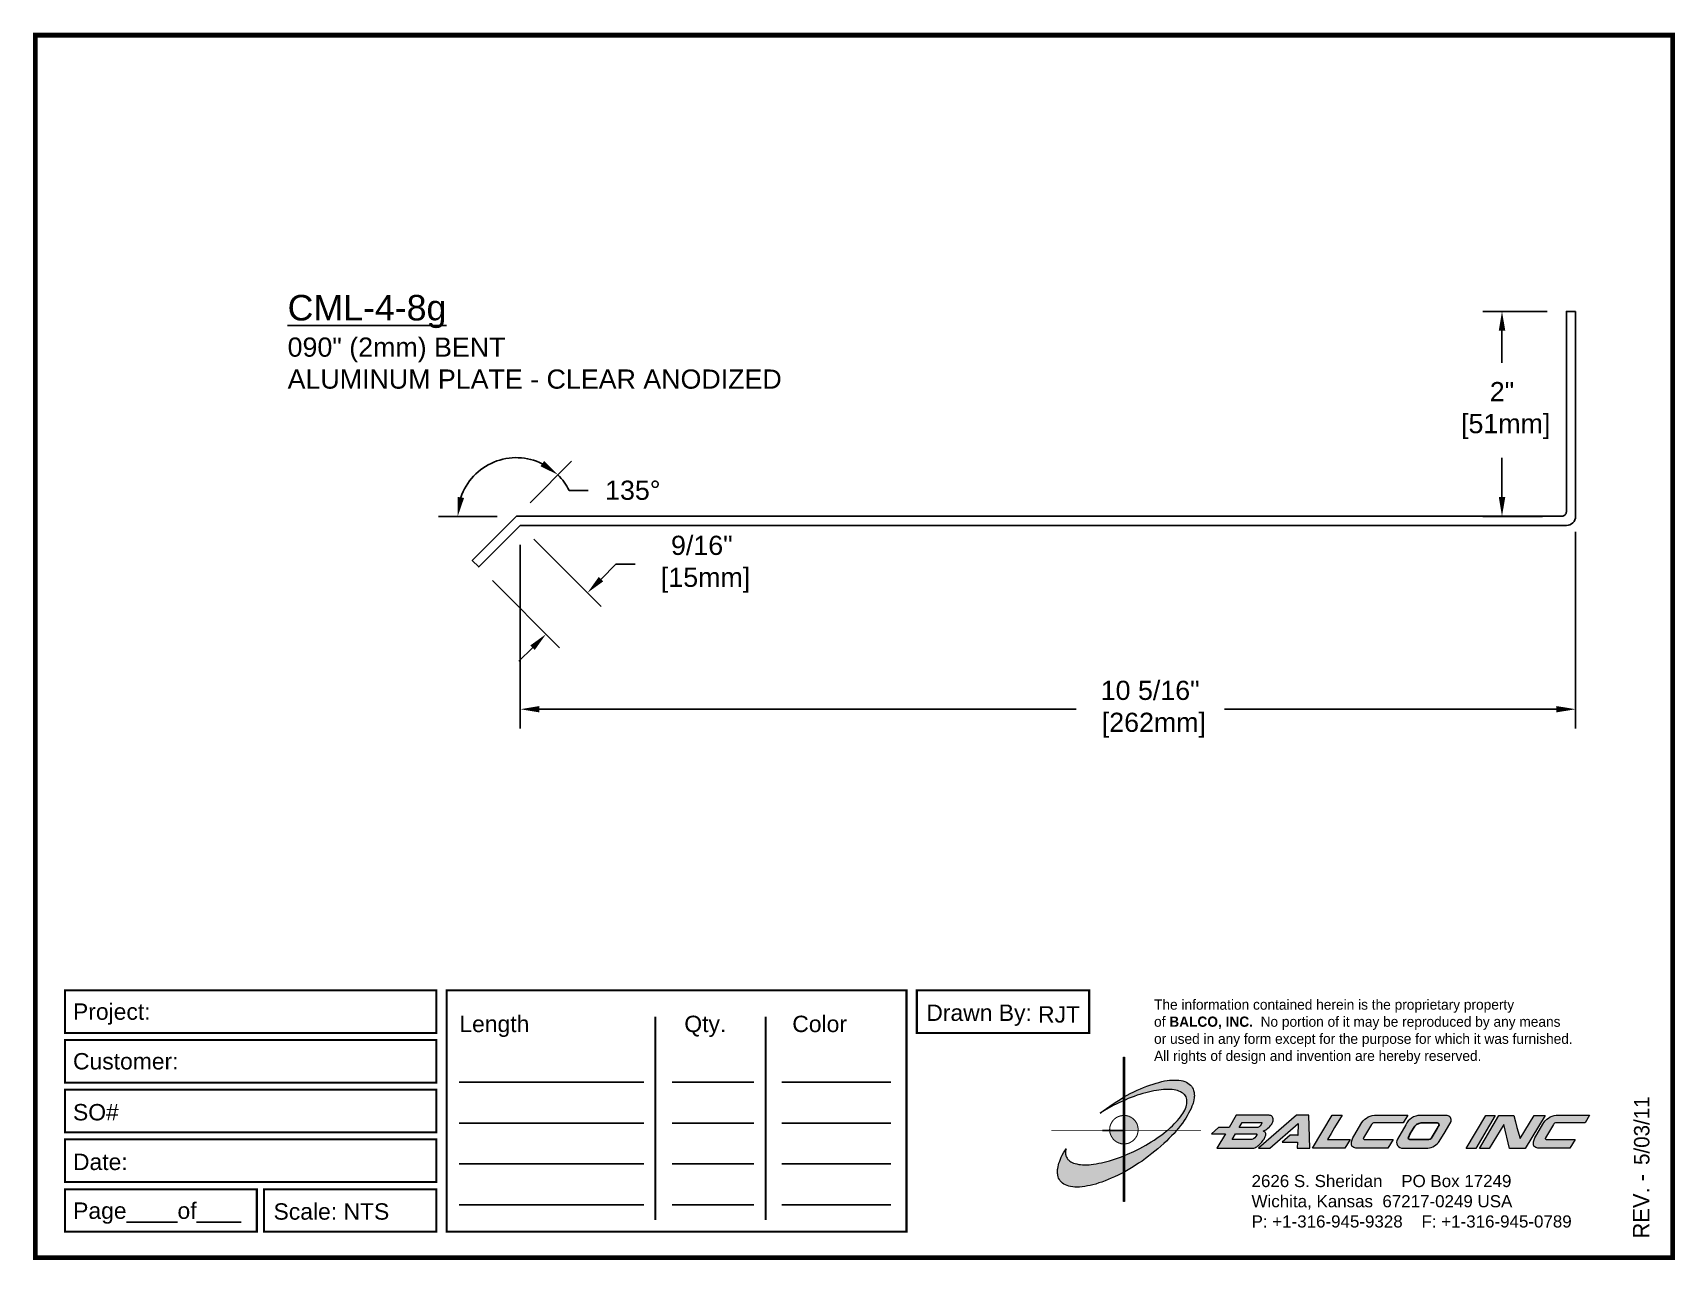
# Paper-space layout 'Breakout' of a CAD drawing. Header units: inches. Extents: x 0 to 10, y 0 to 7.5.
# The model-space entities are those that its viewports show. They can reach past a viewport. Long polylines and large blocks are cut down to what shows.
import ezdxf

# ---------------------------------------------------------------- set-up
doc = ezdxf.new("R2010")
doc.units = ezdxf.units.IN
doc.header["$MEASUREMENT"] = 0
for name, color, linetype in [('Border', 7, 'Continuous'), ('Dimensions', 3, 'Continuous'), ('Metals', 7, 'Continuous'), ('TEXT', 2, 'Continuous')]:
    doc.layers.add(name, color=color, linetype=linetype)
doc.styles.add('ARIAL', font='arial.ttf')
doc.styles.add('Copyright', font='ERASDEMI.TTF')
doc.dimstyles.new('Arial', dxfattribs={"dimtxt": 0.1875, "dimasz": 0.1875, "dimexe": 0.1875, "dimexo": 0.1875, "dimgap": 0.1875, "dimtad": 0, "dimtih": 1, "dimtoh": 1, "dimdec": 4, "dimzin": 3, "dimdsep": 46, "dimlunit": 4, "dimtxsty": 'ARIAL', "dimcen": 0.1875, "dimadec": 0, "dimazin": 0, "dimtfac": 1, "dimtdec": 4, "dimtofl": 0, "dimtmove": 0, "dimatfit": 3, "dimfxl": 0, "dimfrac": 2, "dimtolj": 1, "dimtzin": 0, "dimarcsym": 0})

# ---------------------------------------------------------------- blocks, each defined once
blk = doc.blocks.new('ACADlogo')
h = blk.add_hatch(color=256)
h.paths.add_polyline_path([(-3.346, 1.223), (-3.351, 1.223), (-3.351, 0.979), (-3.346, 0.982)])
h.paths.add_polyline_path([(-3.346, 0.961), (-3.351, 0.959), (-3.351, 0.868), (-3.346, 0.868)])
h.paths.add_polyline_path([(-3.346, 0.777), (-3.351, 0.777), (-3.351, 0.699), (-3.351, 0.695), (-3.35, 0.695), (-3.346, 0.695)])
h.paths.add_polyline_path([(-3.346, 0.864), (-3.346, 0.868), (-3.35, 0.868), (-3.351, 0.868), (-3.351, 0.777), (-3.346, 0.777), (-3.346, 0.778), (-3.348, 0.778)])
h.paths.add_polyline_path([(-3.346, 0.524), (-3.351, 0.521), (-3.351, 0.342), (-3.346, 0.342)])
h.paths.add_polyline_path([(-3.346, 0.695), (-3.351, 0.695), (-3.351, 0.621), (-3.346, 0.623)])
h.paths.add_polyline_path([(-3.346, 0.623), (-3.351, 0.621), (-3.351, 0.521), (-3.346, 0.524)])
h.paths.add_polyline_path([(-3.346, 0.982), (-3.351, 0.979), (-3.351, 0.959), (-3.346, 0.961)])
h = blk.add_hatch(color=175)
h.paths.add_polyline_path([(-3.518, 0.573), (-3.534, 0.571), (-3.548, 0.569), (-3.562, 0.567), (-3.576, 0.567), (-3.589, 0.566), (-3.602, 0.567), (-3.614, 0.568), (-3.625, 0.569), (-3.636, 0.572), (-3.646, 0.574), (-3.656, 0.577), (-3.664, 0.581), (-3.673, 0.585), (-3.679, 0.589), (-3.685, 0.595), (-3.688, 0.598), (-3.691, 0.6), (-3.695, 0.607), (-3.699, 0.614), (-3.703, 0.621), (-3.704, 0.626), (-3.705, 0.631), (-3.706, 0.637), (-3.706, 0.642), (-3.705, 0.648), (-3.705, 0.653), (-3.703, 0.659), (-3.702, 0.665), (-3.71, 0.652), (-3.717, 0.639), (-3.725, 0.626), (-3.731, 0.613), (-3.737, 0.601), (-3.741, 0.589), (-3.746, 0.577), (-3.749, 0.566), (-3.751, 0.555), (-3.753, 0.544), (-3.754, 0.538), (-3.754, 0.533), (-3.755, 0.523), (-3.754, 0.513), (-3.753, 0.508), (-3.752, 0.503), (-3.75, 0.494), (-3.748, 0.486), (-3.743, 0.477), (-3.74, 0.473), (-3.738, 0.469), (-3.734, 0.465), (-3.73, 0.461), (-3.723, 0.455), (-3.715, 0.449), (-3.706, 0.445), (-3.695, 0.44), (-3.685, 0.437), (-3.674, 0.434), (-3.661, 0.432), (-3.648, 0.431), (-3.634, 0.431), (-3.62, 0.431), (-3.604, 0.433), (-3.588, 0.435), (-3.572, 0.438), (-3.556, 0.441), (-3.538, 0.445), (-3.52, 0.449), (-3.503, 0.456), (-3.483, 0.461), (-3.464, 0.469), (-3.445, 0.477), (-3.426, 0.485), (-3.406, 0.494), (-3.385, 0.503), (-3.364, 0.514), (-3.351, 0.521), (-3.351, 0.621), (-3.364, 0.616), (-3.382, 0.609), (-3.4, 0.603), (-3.418, 0.598), (-3.436, 0.592), (-3.453, 0.587), (-3.47, 0.583), (-3.486, 0.579), (-3.503, 0.576)])
h.paths.add_polyline_path([(-3.215, 0.687), (-3.251, 0.667), (-3.289, 0.649), (-3.327, 0.631), (-3.345, 0.623), (-3.346, 0.623), (-3.346, 0.524), (-3.343, 0.525), (-3.323, 0.537), (-3.302, 0.549), (-3.28, 0.563), (-3.259, 0.577), (-3.238, 0.59), (-3.218, 0.605), (-3.198, 0.62), (-3.179, 0.635), (-3.16, 0.65), (-3.141, 0.665), (-3.123, 0.681), (-3.106, 0.696), (-3.089, 0.712), (-3.074, 0.727), (-3.058, 0.743), (-3.043, 0.759), (-3.03, 0.775), (-3.028, 0.777), (-3.085, 0.777), (-3.091, 0.772), (-3.105, 0.761), (-3.118, 0.75), (-3.134, 0.739), (-3.149, 0.729), (-3.165, 0.718), (-3.182, 0.707), (-3.198, 0.697)])
h.paths.add_polyline_path([(-2.921, 1.009), (-2.922, 1.015), (-2.924, 1.02), (-2.926, 1.029), (-2.931, 1.038), (-2.934, 1.043), (-2.936, 1.047), (-2.94, 1.05), (-2.943, 1.054), (-2.951, 1.06), (-2.959, 1.066), (-2.968, 1.071), (-2.978, 1.075), (-2.989, 1.079), (-3, 1.081), (-3.013, 1.083), (-3.026, 1.084), (-3.04, 1.084), (-3.054, 1.084), (-3.07, 1.083), (-3.085, 1.081), (-3.102, 1.079), (-3.118, 1.075), (-3.136, 1.07), (-3.153, 1.066), (-3.171, 1.06), (-3.191, 1.054), (-3.21, 1.047), (-3.229, 1.039), (-3.248, 1.031), (-3.268, 1.022), (-3.289, 1.012), (-3.31, 1.002), (-3.33, 0.991), (-3.346, 0.982), (-3.346, 0.961), (-3.342, 0.962), (-3.323, 0.971), (-3.305, 0.978), (-3.287, 0.984), (-3.268, 0.991), (-3.251, 0.996), (-3.234, 1.002), (-3.216, 1.007), (-3.199, 1.011), (-3.182, 1.015), (-3.167, 1.018), (-3.15, 1.021), (-3.136, 1.023), (-3.121, 1.025), (-3.107, 1.026), (-3.093, 1.026), (-3.079, 1.027), (-3.067, 1.026), (-3.054, 1.026), (-3.043, 1.025), (-3.032, 1.022), (-3.022, 1.02), (-3.013, 1.016), (-3.004, 1.013), (-2.997, 1.009), (-2.989, 1.005), (-2.983, 0.999), (-2.98, 0.996), (-2.978, 0.994), (-2.973, 0.987), (-2.969, 0.981), (-2.967, 0.973), (-2.965, 0.965), (-2.964, 0.957), (-2.964, 0.949), (-2.964, 0.944), (-2.965, 0.94), (-2.967, 0.93), (-2.969, 0.921), (-2.973, 0.911), (-2.978, 0.901), (-2.983, 0.891), (-2.989, 0.881), (-2.996, 0.871), (-3.004, 0.86), (-3.012, 0.849), (-3.021, 0.838), (-3.032, 0.827), (-3.042, 0.816), (-3.053, 0.805), (-3.065, 0.794), (-3.077, 0.783), (-3.085, 0.777), (-3.028, 0.777), (-3.016, 0.791), (-3.004, 0.806), (-2.992, 0.822), (-2.981, 0.837), (-2.971, 0.852), (-2.962, 0.866), (-2.954, 0.882), (-2.946, 0.896), (-2.939, 0.91), (-2.934, 0.924), (-2.929, 0.938), (-2.926, 0.944), (-2.925, 0.951), (-2.922, 0.963), (-2.92, 0.975), (-2.92, 0.982), (-2.919, 0.987), (-2.92, 0.999), (-2.92, 1.005)])
h.paths.add_polyline_path([(-3.372, 0.966), (-3.393, 0.953), (-3.415, 0.94), (-3.435, 0.925), (-3.455, 0.911), (-3.475, 0.897), (-3.494, 0.882), (-3.468, 0.898), (-3.439, 0.915), (-3.41, 0.93), (-3.396, 0.938), (-3.38, 0.945), (-3.351, 0.959), (-3.351, 0.979)])
h = blk.add_hatch(color=256)
h.paths.add_polyline_path([(-3.268, 0.814), (-3.27, 0.819), (-3.273, 0.824), (-3.276, 0.828), (-3.279, 0.833), (-3.282, 0.837), (-3.286, 0.841), (-3.29, 0.845), (-3.294, 0.849), (-3.298, 0.852), (-3.303, 0.855), (-3.308, 0.858), (-3.313, 0.86), (-3.318, 0.863), (-3.323, 0.864), (-3.328, 0.866), (-3.334, 0.867), (-3.339, 0.868), (-3.345, 0.868), (-3.346, 0.868), (-3.346, 0.777), (-3.335, 0.777), (-3.262, 0.777), (-3.262, 0.781), (-3.262, 0.787), (-3.263, 0.792), (-3.264, 0.798), (-3.265, 0.803), (-3.266, 0.808)])
h.paths.add_polyline_path([(-3.351, 0.777), (-3.436, 0.777), (-3.435, 0.773), (-3.435, 0.768), (-3.434, 0.762), (-3.432, 0.757), (-3.431, 0.752), (-3.428, 0.747), (-3.426, 0.742), (-3.423, 0.737), (-3.42, 0.732), (-3.417, 0.728), (-3.414, 0.723), (-3.41, 0.719), (-3.406, 0.716), (-3.401, 0.712), (-3.397, 0.709), (-3.392, 0.706), (-3.387, 0.704), (-3.382, 0.701), (-3.377, 0.699), (-3.372, 0.698), (-3.367, 0.696), (-3.361, 0.695), (-3.356, 0.695), (-3.351, 0.695)])
h.paths.add_polyline_path([(-3.346, 0.868), (-3.35, 0.868), (-3.351, 0.868), (-3.351, 0.777), (-3.346, 0.777)])
h = blk.add_hatch(color=256)
h.paths.add_polyline_path([(-2.438, 0.844, 0.412988), (-2.461, 0.869), (-2.663, 0.869), (-2.707, 0.794), (-2.771, 0.794), (-2.815, 0.755), (-2.73, 0.755), (-2.781, 0.668), (-2.563, 0.668, 0.107996), (-2.538, 0.677, 0.108939), (-2.494, 0.724, 0.080345), (-2.483, 0.745, 0.419497), (-2.499, 0.773, 0.149928), (-2.447, 0.815, 0.134283)])
h.paths.add_polyline_path([(-2.507, 0.821, -0.209012), (-2.532, 0.794), (-2.538, 0.794), (-2.646, 0.794), (-2.627, 0.825), (-2.51, 0.825, -0.56619)], flags=16)
h.paths.add_polyline_path([(-2.538, 0.75, -0.241309), (-2.569, 0.722), (-2.688, 0.722), (-2.669, 0.755), (-2.541, 0.755, -0.56619)], flags=16)
for points in [[(-2.285, 0.819), (-2.287, 0.748), (-2.335, 0.748), (-2.383, 0.705), (-2.29, 0.705), (-2.292, 0.668), (-2.215, 0.668), (-2.221, 0.869), (-2.295, 0.869), (-2.527, 0.668), (-2.458, 0.668)], [(-2.018, 0.869), (-2.079, 0.869), (-2.198, 0.668), (-2, 0.668), (-1.968, 0.722), (-2.107, 0.722), (-2.085, 0.759), (-2.064, 0.794)], [(-1.617, 0.869), (-1.807, 0.869, 0.270182), (-1.896, 0.825), (-1.946, 0.742, 0.109019), (-1.961, 0.695, 0.340665), (-1.945, 0.672, 0.129907), (-1.923, 0.668), (-1.738, 0.668), (-1.706, 0.722), (-1.878, 0.722), (-1.882, 0.722, -0.601242), (-1.887, 0.731), (-1.838, 0.813, -0.253048), (-1.821, 0.823), (-1.645, 0.823)], [(-1.083, 0.867), (-1.14, 0.867), (-1.261, 0.667), (-1.26, 0.667), (-1.202, 0.667)], [(-0.96, 0.83), (-0.969, 0.867), (-1.061, 0.867), (-1.179, 0.667), (-1.12, 0.667), (-1.031, 0.812), (-0.995, 0.667), (-0.9, 0.667), (-0.778, 0.867), (-0.846, 0.867), (-0.931, 0.727), (-0.951, 0.795)], [(-0.507, 0.869), (-0.697, 0.869, 0.270182), (-0.786, 0.825), (-0.836, 0.742, 0.109019), (-0.85, 0.695, 0.340665), (-0.835, 0.672, 0.129907), (-0.812, 0.668), (-0.628, 0.668), (-0.595, 0.722), (-0.768, 0.722), (-0.772, 0.722, -0.601242), (-0.777, 0.731), (-0.728, 0.813, -0.253048), (-0.71, 0.823), (-0.534, 0.823)], [(-3.346, 0.623), (-3.351, 0.621), (-3.351, 0.521), (-3.346, 0.524)]]:
    blk.add_hatch(color=256).paths.add_polyline_path(points)
h = blk.add_hatch(color=256)
h.paths.add_polyline_path([(-1.377, 0.868), (-1.383, 0.868), (-1.383, 0.868), (-1.44, 0.868), (-1.492, 0.868), (-1.541, 0.868, 0.297712), (-1.628, 0.811), (-1.68, 0.723, 0.585116), (-1.646, 0.668), (-1.506, 0.668, 0.210586), (-1.429, 0.703), (-1.415, 0.726), (-1.389, 0.769), (-1.352, 0.831, 0.4352)])
h.paths.add_polyline_path([(-1.437, 0.823, -0.603783), (-1.428, 0.805), (-1.431, 0.801), (-1.434, 0.796), (-1.438, 0.789), (-1.474, 0.728, -0.229001), (-1.489, 0.722), (-1.494, 0.722), (-1.501, 0.722), (-1.597, 0.722), (-1.604, 0.722, -0.492401), (-1.613, 0.734), (-1.601, 0.757), (-1.591, 0.775), (-1.582, 0.791, -0.238368), (-1.535, 0.823)], flags=16)
for q in [(-3.48, 0.777), (-3.351, 0.642)]:
    blk.add_line((-3.351, 0.777), q)
at = {"color": 7, "lineweight": 0}
for points in [[(-3.351, 1.223), (-3.346, 1.223), (-3.346, 0.342), (-3.351, 0.342), (-3.351, 1.223)], [(-2.292, 0.668), (-2.215, 0.668), (-2.221, 0.869), (-2.295, 0.869), (-2.527, 0.668), (-2.458, 0.668), (-2.285, 0.819), (-2.287, 0.748), (-2.286, 0.748), (-2.335, 0.748), (-2.383, 0.705), (-2.29, 0.705), (-2.292, 0.668), (-2.292, 0.668)], [(-2.198, 0.668), (-2.079, 0.869), (-2.018, 0.869), (-2.064, 0.794), (-2.085, 0.759), (-2.107, 0.722), (-1.968, 0.722), (-2, 0.668), (-2.198, 0.668), (-2.198, 0.668)], [(-1.383, 0.868), (-1.383, 0.868)], [(-1.261, 0.667), (-1.14, 0.867), (-1.083, 0.867), (-1.202, 0.667), (-1.26, 0.667), (-1.261, 0.667), (-1.261, 0.667)], [(-0.9, 0.667), (-0.995, 0.667), (-1.031, 0.812), (-1.12, 0.667), (-1.179, 0.667), (-1.061, 0.867), (-0.969, 0.867), (-0.96, 0.83), (-0.951, 0.795), (-0.931, 0.727), (-0.846, 0.867), (-0.778, 0.867), (-0.9, 0.667), (-0.9, 0.667)]]:
    blk.add_lwpolyline(points, dxfattribs=at)
at = {"color": 175, "lineweight": 0}
blk.add_lwpolyline([(-2.926, 1.029), (-2.924, 1.02), (-2.922, 1.015), (-2.921, 1.009), (-2.92, 1.005), (-2.92, 0.999), (-2.919, 0.987), (-2.92, 0.982), (-2.92, 0.975), (-2.922, 0.963), (-2.925, 0.951), (-2.926, 0.944), (-2.929, 0.938), (-2.934, 0.924), (-2.939, 0.91), (-2.946, 0.896), (-2.954, 0.882), (-2.962, 0.866), (-2.971, 0.852), (-2.981, 0.837), (-2.992, 0.822), (-3.004, 0.806), (-3.016, 0.791), (-3.03, 0.775), (-3.043, 0.759), (-3.058, 0.743), (-3.074, 0.727), (-3.089, 0.712), (-3.106, 0.696), (-3.123, 0.681), (-3.141, 0.665), (-3.16, 0.65), (-3.179, 0.635), (-3.198, 0.62), (-3.218, 0.605), (-3.238, 0.59), (-3.259, 0.577), (-3.28, 0.563), (-3.302, 0.549), (-3.323, 0.537), (-3.343, 0.525), (-3.364, 0.514), (-3.385, 0.503), (-3.406, 0.494), (-3.426, 0.485), (-3.445, 0.477), (-3.464, 0.469), (-3.483, 0.461), (-3.503, 0.456), (-3.52, 0.449), (-3.538, 0.445), (-3.556, 0.441), (-3.572, 0.438), (-3.588, 0.435), (-3.604, 0.433), (-3.62, 0.431), (-3.634, 0.431), (-3.648, 0.431), (-3.661, 0.432), (-3.674, 0.434), (-3.685, 0.437), (-3.695, 0.44), (-3.706, 0.445), (-3.715, 0.449), (-3.723, 0.455), (-3.73, 0.461), (-3.734, 0.465), (-3.738, 0.469), (-3.74, 0.473), (-3.743, 0.477), (-3.748, 0.486), (-3.75, 0.494), (-3.752, 0.503), (-3.753, 0.508), (-3.754, 0.513), (-3.755, 0.523), (-3.754, 0.533), (-3.754, 0.538), (-3.753, 0.544), (-3.751, 0.555), (-3.749, 0.566), (-3.746, 0.577), (-3.741, 0.589), (-3.737, 0.601), (-3.731, 0.613), (-3.725, 0.626), (-3.717, 0.639), (-3.71, 0.652), (-3.702, 0.665), (-3.703, 0.659), (-3.705, 0.653), (-3.705, 0.648), (-3.706, 0.642), (-3.706, 0.637), (-3.705, 0.631), (-3.704, 0.626), (-3.703, 0.621), (-3.699, 0.614), (-3.695, 0.607), (-3.691, 0.6), (-3.688, 0.598), (-3.685, 0.595), (-3.679, 0.589), (-3.673, 0.585), (-3.664, 0.581), (-3.656, 0.577), (-3.646, 0.574), (-3.636, 0.572), (-3.625, 0.569), (-3.614, 0.568), (-3.602, 0.567), (-3.589, 0.566), (-3.576, 0.567), (-3.562, 0.567), (-3.548, 0.569), (-3.534, 0.571), (-3.518, 0.573), (-3.503, 0.576), (-3.486, 0.579), (-3.47, 0.583), (-3.453, 0.587), (-3.436, 0.592), (-3.418, 0.598), (-3.4, 0.603), (-3.382, 0.609), (-3.364, 0.616), (-3.345, 0.623), (-3.327, 0.631), (-3.289, 0.649), (-3.251, 0.667), (-3.215, 0.687), (-3.198, 0.697), (-3.182, 0.707), (-3.165, 0.718), (-3.149, 0.729), (-3.134, 0.739), (-3.118, 0.75), (-3.105, 0.761), (-3.091, 0.772), (-3.077, 0.783), (-3.065, 0.794), (-3.053, 0.805), (-3.042, 0.816), (-3.032, 0.827), (-3.021, 0.838), (-3.012, 0.849), (-3.004, 0.86), (-2.996, 0.871), (-2.989, 0.881), (-2.983, 0.891), (-2.978, 0.901), (-2.973, 0.911), (-2.969, 0.921), (-2.967, 0.93), (-2.965, 0.94), (-2.964, 0.944), (-2.964, 0.949), (-2.964, 0.957), (-2.965, 0.965), (-2.967, 0.973), (-2.969, 0.981), (-2.973, 0.987), (-2.978, 0.994), (-2.98, 0.996), (-2.983, 0.999), (-2.989, 1.005), (-2.997, 1.009), (-3.004, 1.013), (-3.013, 1.016), (-3.022, 1.02), (-3.032, 1.022), (-3.043, 1.025), (-3.054, 1.026), (-3.067, 1.026), (-3.079, 1.027), (-3.093, 1.026), (-3.107, 1.026), (-3.121, 1.025), (-3.136, 1.023), (-3.15, 1.021), (-3.167, 1.018), (-3.182, 1.015), (-3.199, 1.011), (-3.216, 1.007), (-3.234, 1.002), (-3.251, 0.996), (-3.268, 0.991), (-3.287, 0.984), (-3.305, 0.978), (-3.323, 0.971), (-3.342, 0.962), (-3.38, 0.945), (-3.396, 0.938), (-3.41, 0.93), (-3.439, 0.915), (-3.468, 0.898), (-3.494, 0.882), (-3.475, 0.897), (-3.455, 0.911), (-3.435, 0.925), (-3.415, 0.94), (-3.393, 0.953), (-3.372, 0.966), (-3.351, 0.979), (-3.33, 0.991), (-3.31, 1.002), (-3.289, 1.012), (-3.268, 1.022), (-3.248, 1.031), (-3.229, 1.039), (-3.21, 1.047), (-3.191, 1.054), (-3.171, 1.06), (-3.153, 1.066), (-3.136, 1.07), (-3.118, 1.075), (-3.102, 1.079), (-3.085, 1.081), (-3.07, 1.083), (-3.054, 1.084), (-3.04, 1.084), (-3.026, 1.084), (-3.013, 1.083), (-3, 1.081), (-2.989, 1.079), (-2.978, 1.075), (-2.968, 1.071), (-2.959, 1.066), (-2.951, 1.06), (-2.943, 1.054), (-2.94, 1.05), (-2.936, 1.047), (-2.934, 1.043), (-2.931, 1.038), (-2.926, 1.029), (-2.926, 1.029)], dxfattribs=at)
at = {"color": 7, "lineweight": 0, "const_width": 0.0064}
blk.add_lwpolyline([(-3.262, 0.781), (-3.262, 0.787), (-3.263, 0.792), (-3.264, 0.798), (-3.265, 0.803), (-3.266, 0.808), (-3.268, 0.814), (-3.27, 0.819), (-3.273, 0.824), (-3.276, 0.828), (-3.279, 0.833), (-3.282, 0.837), (-3.286, 0.841), (-3.29, 0.845), (-3.294, 0.849), (-3.298, 0.852), (-3.303, 0.855), (-3.308, 0.858), (-3.313, 0.86), (-3.318, 0.863), (-3.323, 0.864), (-3.328, 0.866), (-3.334, 0.867), (-3.339, 0.868), (-3.345, 0.868), (-3.35, 0.868), (-3.356, 0.868), (-3.361, 0.867), (-3.367, 0.866), (-3.372, 0.865), (-3.377, 0.863), (-3.382, 0.862), (-3.387, 0.859), (-3.392, 0.857), (-3.397, 0.854), (-3.401, 0.851), (-3.406, 0.847), (-3.41, 0.843), (-3.414, 0.839), (-3.417, 0.835), (-3.42, 0.831), (-3.423, 0.826), (-3.426, 0.821), (-3.428, 0.816), (-3.431, 0.811), (-3.432, 0.806), (-3.434, 0.801), (-3.435, 0.795), (-3.435, 0.79), (-3.436, 0.784), (-3.436, 0.779), (-3.435, 0.773), (-3.435, 0.768), (-3.434, 0.762), (-3.432, 0.757), (-3.431, 0.752), (-3.428, 0.747), (-3.426, 0.742), (-3.423, 0.737), (-3.42, 0.732), (-3.417, 0.728), (-3.414, 0.723), (-3.41, 0.719), (-3.406, 0.716), (-3.401, 0.712), (-3.397, 0.709), (-3.392, 0.706), (-3.387, 0.704), (-3.382, 0.701), (-3.377, 0.699), (-3.372, 0.698), (-3.367, 0.696), (-3.361, 0.695), (-3.356, 0.695), (-3.35, 0.695), (-3.345, 0.695), (-3.339, 0.695), (-3.334, 0.696), (-3.328, 0.697), (-3.323, 0.698), (-3.318, 0.7), (-3.313, 0.702), (-3.308, 0.705), (-3.303, 0.708), (-3.298, 0.711), (-3.294, 0.714), (-3.29, 0.718), (-3.286, 0.721), (-3.282, 0.726), (-3.279, 0.73), (-3.276, 0.734), (-3.273, 0.739), (-3.27, 0.744), (-3.268, 0.749), (-3.266, 0.754), (-3.265, 0.76), (-3.264, 0.765), (-3.263, 0.77), (-3.262, 0.776), (-3.262, 0.781)], dxfattribs=at)
at = {"color": 7, "lineweight": 0}
for points in [[(-2.447, 0.815, 0.130368), (-2.438, 0.843, 0.448367), (-2.463, 0.869), (-2.663, 0.869), (-2.707, 0.794), (-2.771, 0.794), (-2.815, 0.755), (-2.73, 0.755), (-2.781, 0.668), (-2.563, 0.668, 0.107996), (-2.538, 0.677, 0.108939), (-2.494, 0.724, 0.077395), (-2.484, 0.744, 0.430878), (-2.499, 0.773, 0.149928)], [(-2.507, 0.821, -0.209012), (-2.532, 0.794), (-2.538, 0.794), (-2.646, 0.794), (-2.627, 0.825), (-2.512, 0.825), (-2.509, 0.825, -0.531288)], [(-1.838, 0.813), (-1.887, 0.731, 0.587385), (-1.882, 0.722), (-1.878, 0.722), (-1.706, 0.722), (-1.738, 0.668), (-1.923, 0.668, -0.129907), (-1.945, 0.672, -0.349839), (-1.961, 0.696, -0.107341), (-1.946, 0.742), (-1.896, 0.825, -0.270182), (-1.807, 0.869), (-1.617, 0.869), (-1.645, 0.823), (-1.821, 0.823, 0.252436)], [(-1.68, 0.723, 0.585116), (-1.646, 0.668), (-1.506, 0.668, 0.210586), (-1.429, 0.703), (-1.415, 0.726), (-1.389, 0.769), (-1.352, 0.831, 0.4352), (-1.377, 0.868), (-1.383, 0.868), (-1.383, 0.868), (-1.44, 0.868), (-1.492, 0.868), (-1.541, 0.868, 0.297712), (-1.628, 0.811)], [(-0.728, 0.813), (-0.777, 0.731, 0.587385), (-0.772, 0.722), (-0.768, 0.722), (-0.595, 0.722), (-0.628, 0.668), (-0.812, 0.668, -0.129907), (-0.835, 0.672, -0.349839), (-0.85, 0.696, -0.107341), (-0.836, 0.742), (-0.786, 0.825, -0.270182), (-0.697, 0.869), (-0.507, 0.869), (-0.534, 0.823), (-0.71, 0.823, 0.252436)], [(-2.569, 0.722), (-2.688, 0.722), (-2.669, 0.755), (-2.543, 0.755), (-2.54, 0.755, -0.531288), (-2.538, 0.75, -0.241309)]]:
    blk.add_lwpolyline(points, format="xyb", close=True, dxfattribs=at)
blk.add_lwpolyline([(-1.437, 0.823), (-1.535, 0.823, 0.238368), (-1.582, 0.791), (-1.591, 0.775), (-1.601, 0.757), (-1.613, 0.734, 0.490298), (-1.604, 0.722), (-1.597, 0.722), (-1.501, 0.722), (-1.494, 0.722), (-1.489, 0.722, 0.229001), (-1.474, 0.728), (-1.438, 0.789), (-1.434, 0.796), (-1.431, 0.801), (-1.428, 0.805, 0.603783)], format="xyb", close=True)
blk.add_lwpolyline([(-2.879, 0.777, 0.00455, 0.00455, 0), (-3.791, 0.777, 0.00183, 0.00183, 0), (-3.791, 0.777, 0.00183, 0.00183, 0)], format="xyseb", dxfattribs=at)
blk = doc.blocks.new('Quantity Data')
at = {"layer": 'Border', "color": 253}
for p, q in [((2.755, 1.254), (3.881, 1.254)), ((4.054, 1.254), (4.553, 1.254)), ((4.725, 1.254), (5.389, 1.254)), ((2.755, 1.004), (3.881, 1.004)), ((4.054, 1.004), (4.553, 1.004)), ((4.725, 1.004), (5.389, 1.004)), ((2.755, 0.754), (3.881, 0.754)), ((4.054, 0.754), (4.553, 0.754)), ((4.725, 0.754), (5.389, 0.754)), ((2.755, 0.504), (3.881, 0.504)), ((4.054, 0.504), (4.553, 0.504)), ((4.725, 0.504), (5.389, 0.504))]:
    blk.add_line(p, q, dxfattribs=at)
at = {"layer": 'Border', "const_width": 0.0125}
blk.add_lwpolyline([(5.485, 0.341), (2.678, 0.341), (2.678, 1.813), (5.485, 1.813)], close=True, dxfattribs=at)
for points in [[(3.953, 1.653), (3.953, 0.412)], [(4.625, 1.653), (4.625, 0.412)]]:
    blk.add_lwpolyline(points, dxfattribs=at)
at = {"layer": 'Border', "style": 'ARIAL'}
for s, p in [('Length', (2.756, 1.559)), ('Qty.', (4.129, 1.559)), ('Color', (4.788, 1.559))]:
    blk.add_text(s, height=0.1, dxfattribs=at).set_placement(p)
blk = doc.blocks.new('Drawn By')
at = {"layer": 'Border', "const_width": 0.0125}
blk.add_lwpolyline([(5.38, 1.813), (6.432, 1.813), (6.432, 1.554), (5.38, 1.554)], close=True, dxfattribs=at)
at = {"layer": 'Border', "style": 'ARIAL'}
blk.add_text('Drawn By: ', height=0.1, dxfattribs=at).set_placement((5.438, 1.627))
blk.add_attdef('XXX', (6.12, 1.617), '', height=0.1, dxfattribs=at)
blk = doc.blocks.new('Project Info')
at = {"layer": 'Border', "const_width": 0.0125}
for points in [[(0.182, 1.813), (2.448, 1.813), (2.448, 1.554), (0.182, 1.554)], [(0.182, 1.51), (2.448, 1.51), (2.448, 1.251), (0.182, 1.251)], [(0.182, 1.207), (2.448, 1.207), (2.448, 0.947), (0.182, 0.947)], [(0.182, 0.904), (2.448, 0.904), (2.448, 0.644), (0.182, 0.644)], [(0.182, 0.6), (1.352, 0.6), (1.352, 0.341), (0.182, 0.341)], [(1.396, 0.6), (2.448, 0.6), (2.448, 0.341), (1.396, 0.341)]]:
    blk.add_lwpolyline(points, close=True, dxfattribs=at)
at = {"layer": 'Border', "style": 'ARIAL'}
for s, p in [('Project:', (0.23, 1.634)), ('Customer:', (0.23, 1.331)), ('SO#', (0.23, 1.02)), ('Date:', (0.23, 0.717)), ('Page%%u        %%uof%%u       ', (0.231, 0.419)), ('Scale: NTS', (1.454, 0.414))]:
    blk.add_text(s, height=0.1, dxfattribs=at).set_placement(p)
blk = doc.blocks.new('REV')
at = {"style": 'Copyright'}
blk.add_text('REV. -', height=0.1, rotation=90, dxfattribs=at).set_placement((-0.142, 0.117))
at = {"style": 'Copyright', "flags": 4}
blk.add_attdef('REVISIONDATE', (-0.142, 0.566), '', height=0.0938, rotation=90, dxfattribs=at)
blk = doc.blocks.new('BENT ALUMPLT')
at = {"layer": 'Metals'}
blk.add_lwpolyline([(6, 1.969), (6, -0.035, -0.414214), (5.91, -0.125), (-4.319, -0.125), (-4.725, -0.53), (-4.788, -0.467), (-4.357, -0.035), (5.865, -0.035, 0.414214), (5.91, 0.01), (5.91, 1.969)], format="xyb", close=True, dxfattribs=at)
blk = doc.blocks.new('*D15')
at = {"layer": 'Defpoints', "color": 0}
for p in [(38.326, 53.387), (37.921, 52.982), (38.578, 52.325)]:
    blk.add_point(p, dxfattribs=at)
at = {"layer": 'Dimensions', "color": 0, "lineweight": -2}
for p, q in [((38.459, 53.255), (39.116, 52.597)), ((39.116, 52.863), (39.262, 53.009)), ((39.262, 53.009), (39.45, 53.009)), ((38.054, 52.849), (38.711, 52.192)), ((38.446, 52.192), (38.313, 52.06))]:
    blk.add_line(p, q, dxfattribs=at)
at = {"layer": 'Dimensions', "color": 0}
for points in [[(39.094, 52.885), (39.138, 52.841), (38.984, 52.73)], [(38.424, 52.214), (38.468, 52.17), (38.578, 52.325)]]:
    blk.add_solid(points, dxfattribs=at)
at = {"layer": 'Dimensions', "color": 0, "insert": (40.102, 53.009), "char_height": 0.1875, "attachment_point": 5, "style": 'ARIAL'}
blk.add_mtext('\\A1;9/16"\\P [15mm]', dxfattribs=at)
blk = doc.blocks.new('*D16')
at = {"layer": 'Defpoints', "color": 0}
for p in [(48.646, 53.512), (38.326, 53.387), (48.646, 51.591)]:
    blk.add_point(p, dxfattribs=at)
at = {"layer": 'Dimensions', "color": 0, "lineweight": -2}
for p, q in [((48.646, 53.325), (48.646, 51.404)), ((38.326, 53.2), (38.326, 51.404)), ((38.514, 51.591), (43.761, 51.591)), ((48.458, 51.591), (45.211, 51.591))]:
    blk.add_line(p, q, dxfattribs=at)
at = {"layer": 'Dimensions', "color": 0}
for points in [[(38.514, 51.622), (38.514, 51.56), (38.326, 51.591)], [(48.458, 51.622), (48.458, 51.56), (48.646, 51.591)]]:
    blk.add_solid(points, dxfattribs=at)
at = {"layer": 'Dimensions', "color": 0, "insert": (44.486, 51.591), "char_height": 0.1875, "attachment_point": 5, "style": 'ARIAL'}
blk.add_mtext('\\A1;10 5/16"\\P [262mm]', dxfattribs=at)
blk = doc.blocks.new('*D18')
at = {"layer": 'Defpoints', "color": 0}
for p in [(37.883, 53.883), (38.289, 53.477), (38.289, 53.477), (44.535, 53.477), (37.857, 53.046)]:
    blk.add_point(p, dxfattribs=at)
at = {"layer": 'Dimensions', "color": 0, "lineweight": -2}
for p, q in [((38.422, 53.61), (38.827, 54.016)), ((38.804, 53.731), (38.991, 53.731)), ((38.101, 53.477), (37.528, 53.477))]:
    blk.add_line(p, q, dxfattribs=at)
for start, end in [(63.8106, 161.1894), (26.1894, 45)]:
    blk.add_arc((38.289, 53.477), 0.574, start, end, dxfattribs=at)
at = {"layer": 'Dimensions', "color": 0}
for points in [[(38.56, 54.018), (38.524, 53.967), (38.695, 53.883)], [(37.777, 53.657), (37.715, 53.667), (37.715, 53.477)]]:
    blk.add_solid(points, dxfattribs=at)
at = {"layer": 'Dimensions', "color": 0, "insert": (39.427, 53.731), "char_height": 0.1875, "attachment_point": 5, "style": 'ARIAL'}
blk.add_mtext('\\A1;135°', dxfattribs=at)
blk = doc.blocks.new('*D19')
at = {"layer": 'Defpoints', "color": 0}
for p in [(48.556, 55.481), (47.926, 53.477), (48.511, 53.477)]:
    blk.add_point(p, dxfattribs=at)
at = {"layer": 'Dimensions', "color": 0, "lineweight": -2}
for p, q in [((48.368, 55.481), (47.739, 55.481)), ((47.926, 55.294), (47.926, 54.977)), ((47.926, 53.665), (47.926, 54.048)), ((48.323, 53.477), (47.739, 53.477))]:
    blk.add_line(p, q, dxfattribs=at)
at = {"layer": 'Dimensions', "color": 0}
for points in [[(47.895, 55.294), (47.958, 55.294), (47.926, 55.481)], [(47.895, 53.665), (47.958, 53.665), (47.926, 53.477)]]:
    blk.add_solid(points, dxfattribs=at)
at = {"layer": 'Dimensions', "color": 0, "insert": (47.926, 54.512), "char_height": 0.1875, "attachment_point": 5, "style": 'ARIAL'}
blk.add_mtext('\\A1;2"\\P [51mm]', dxfattribs=at)

msp = doc.modelspace()

# ---------------------------------------------------------------- block references
at = {"layer": 'Metals'}
msp.add_blockref('BENT ALUMPLT', (42.64554, 53.51236), dxfattribs=at)

# ---------------------------------------------------------------- texts
at = {"layer": 'TEXT', "insert": (36.05178, 55.64225), "char_height": 0.25, "width": 9.6875, "attachment_point": 1, "style": 'ARIAL'}
msp.add_mtext('{\\LCML-4-8g\\P\\H0.75x;\\l090" (2mm) BENT\\PALUMINUM PLATE - CLEAR ANODIZED }', dxfattribs=at)

# ---------------------------------------------------------------- dimensions: what is measured, and where the dimension line sits
at = {"layer": 'Dimensions'}
for base, p1, p2, angle, picture, middle, dimtype in [((47.9262803539, 53.4773572034), (48.5555369024, 55.4811072034), (48.5105369024, 53.4773572034), 90, '*D19', (47.9262803539, 54.5123572034), 160), ((38.57823, 52.32472), (38.32626, 53.38736), (37.92093, 52.98203), 225, '*D15', (40.10201, 53.00896), 161)]:
    dim = msp.add_linear_dim(base=base, p1=p1, p2=p2, angle=angle, dimstyle='Arial', override={"dimpost": '\\X'}, dxfattribs=at)
    dim.commit()
    dim.dimension.update_dxf_attribs({"geometry": picture, "text_midpoint": middle, "dimtype": dimtype})
dim = msp.add_angular_dim_2l(base=(37.88332, 53.88301), line1=((38.28898, 53.47736), (37.85729, 53.04567)), line2=((44.53503, 53.47736), (38.28898, 53.47736)), dimstyle='Arial', override={"dimpost": '\\X'}, dxfattribs=at)
dim.commit()
dim.dimension.update_dxf_attribs({"geometry": '*D18', "text_midpoint": (39.4267, 53.73055)})
dim = msp.add_linear_dim(base=(48.64554, 51.59111), p1=(38.32626, 53.38736), p2=(48.64554, 53.51236), dimstyle='Arial', override={"dimpost": '\\X'}, dxfattribs=at)
dim.commit()
dim.dimension.update_dxf_attribs({"geometry": '*D16', "text_midpoint": (44.4859, 51.59111), "dimtype": 160})

psp = doc.layouts.new('Breakout')

# ---------------------------------------------------------------- linework, layer by layer
at = {"layer": 'Border', "const_width": 0.03}
psp.add_lwpolyline([(0.015, 7.476), (10.008, 7.476), (10.008, 0.015), (0.015, 0.015)], close=True, dxfattribs=at)

# ---------------------------------------------------------------- block references
for name, p in [('Project Info', (0.015, -0.167)), ('Quantity Data', (-0.153, -0.167))]:
    psp.add_blockref(name, p)
psp.add_blockref('Drawn By', (0.015, -0.167)).add_auto_attribs({'XXX': 'RJT'})
at = {"layer": 'Border'}
psp.add_blockref('ACADlogo', (10.008, 0.015), dxfattribs=at)
at = {"layer": 'TEXT'}
psp.add_blockref('REV', (10.008, 0.015), dxfattribs=at).add_auto_attribs({'REVISIONDATE': '5/03/11'})

# ---------------------------------------------------------------- texts
at = {"insert": (6.843, 1.591), "char_height": 0.0625, "width": 50.295, "attachment_point": 1, "style": 'Copyright'}
psp.add_mtext('The information contained herein is the proprietary property\\Pof {\\fEras Bold ITC|b0|i0|c0|p34;BALCO, INC.}  No portion of it may be reproduced by any means\\Por used in any form except for the purpose for which it was furnished.\\PAll rights of design and invention are hereby reserved.', dxfattribs=at)
at = {"layer": 'Border', "insert": (7.438, 0.52), "char_height": 0.074, "width": 2.3438, "attachment_point": 1, "style": 'ARIAL'}
psp.add_mtext('2626 S. Sheridan    PO Box 17249\\PWichita, Kansas  67217-0249 USA \\PP: +1-316-945-9328    F: +1-316-945-0789', dxfattribs=at)

# ---------------------------------------------------------------- viewports
at = {"layer": 'Border'}
psp.add_viewport(center=(5.012, 3.745), size=(9.993, 7.46055), view_center_point=(41.59041, 52.20377), view_height=11.9527683, dxfattribs=at)

doc.saveas('drawing.dxf')
